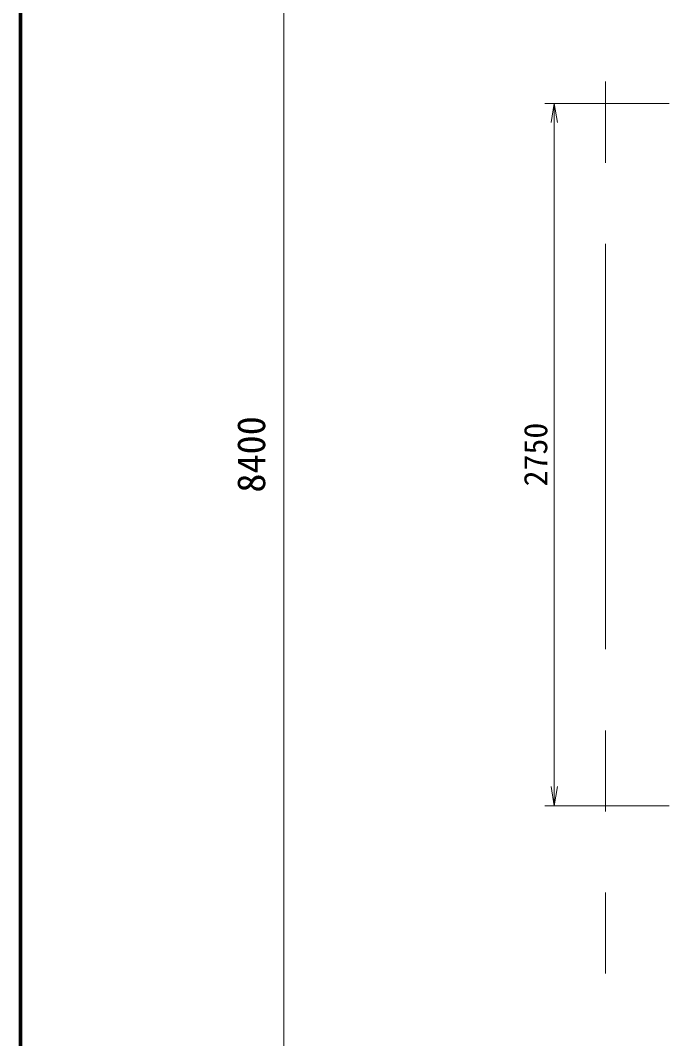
# Model space of a CAD drawing. Units: millimetres at full size. Extents: x 750 to 20250, y 750 to 14100.
# Drawn here: x 750 to 3315, y 5551 to 9538 of the extents above; entities that cross this region are included whole.
import ezdxf
from ezdxf.enums import TextEntityAlignment as Align

# ---------------------------------------------------------------- set-up
doc = ezdxf.new("R2010")
doc.units = ezdxf.units.MM
doc.header["$LTSCALE"] = 50
doc.linetypes.add('USER1', pattern=[63.5, 31.75, -6.35, 6.35, -6.35, 6.35, -6.35])
for name, color, linetype, lineweight in [('D-SAFETY', 6, 'USER1', 13), ('D-STR-DIM', 7, 'Continuous', 13), ('D-STR-DIM\u3000寸法線、寸法値', 7, 'Continuous', 13), ('D-TTL', 7, 'Continuous', 70)]:
    doc.layers.add(name, color=color, linetype=linetype, lineweight=lineweight)
doc.styles.add('ＭＳ ゴシック', font='')
doc.styles.get('ＭＳ ゴシック').set_extended_font_data('MS Gothic')

# ---------------------------------------------------------------- blocks, each defined once
blk = doc.blocks.new('open_arrow')
at = {"color": 0, "linetype": 'Continuous', "lineweight": -2}
blk.add_lwpolyline([(7.5, 1.25), (0, 0), (7.5, -1.25)], dxfattribs=at)

msp = doc.modelspace()

# ---------------------------------------------------------------- linework, layer by layer
at = {"layer": 'D-SAFETY'}
msp.add_line((3040.47, 11837.94), (3040.47, 3837.94), dxfattribs=at)
at = {"layer": 'D-STR-DIM'}
for p, q in [((3290.47, 9212.94), (2802.97, 9212.94)), ((2840.47, 6462.94), (2840.47, 9212.94)), ((3290.47, 6462.94), (2802.97, 6462.94))]:
    msp.add_line(p, q, dxfattribs=at)
at = {"layer": 'D-STR-DIM\u3000寸法線、寸法値'}
msp.add_line((1781.82, 12038.81), (1781.82, 3638.08), dxfattribs=at)
at = {"layer": 'D-TTL'}
msp.add_lwpolyline([(750, 750), (750, 14100), (20250, 14100), (20250, 750)], close=True, dxfattribs=at)

# ---------------------------------------------------------------- block references
at = {"layer": 'D-STR-DIM', "xscale": 10, "yscale": 10}
for p, rotation in [((2840.47, 9212.94), 270), ((2840.47, 6462.94), 90)]:
    msp.add_blockref('open_arrow', p, dxfattribs=dict(at, rotation=rotation))

# ---------------------------------------------------------------- texts
at = {"layer": 'D-STR-DIM', "style": 'ＭＳ ゴシック'}
msp.add_text('2750', height=91.64, rotation=90, dxfattribs=at).set_placement((2840.47, 7837.94), align=Align.BOTTOM_CENTER)
at = {"layer": 'D-STR-DIM\u3000寸法線、寸法値', "style": 'ＭＳ ゴシック'}
msp.add_text('8400', height=110, rotation=90, dxfattribs=at).set_placement((1653.56, 7838.44), align=Align.MIDDLE_CENTER)

doc.saveas('drawing.dxf')
